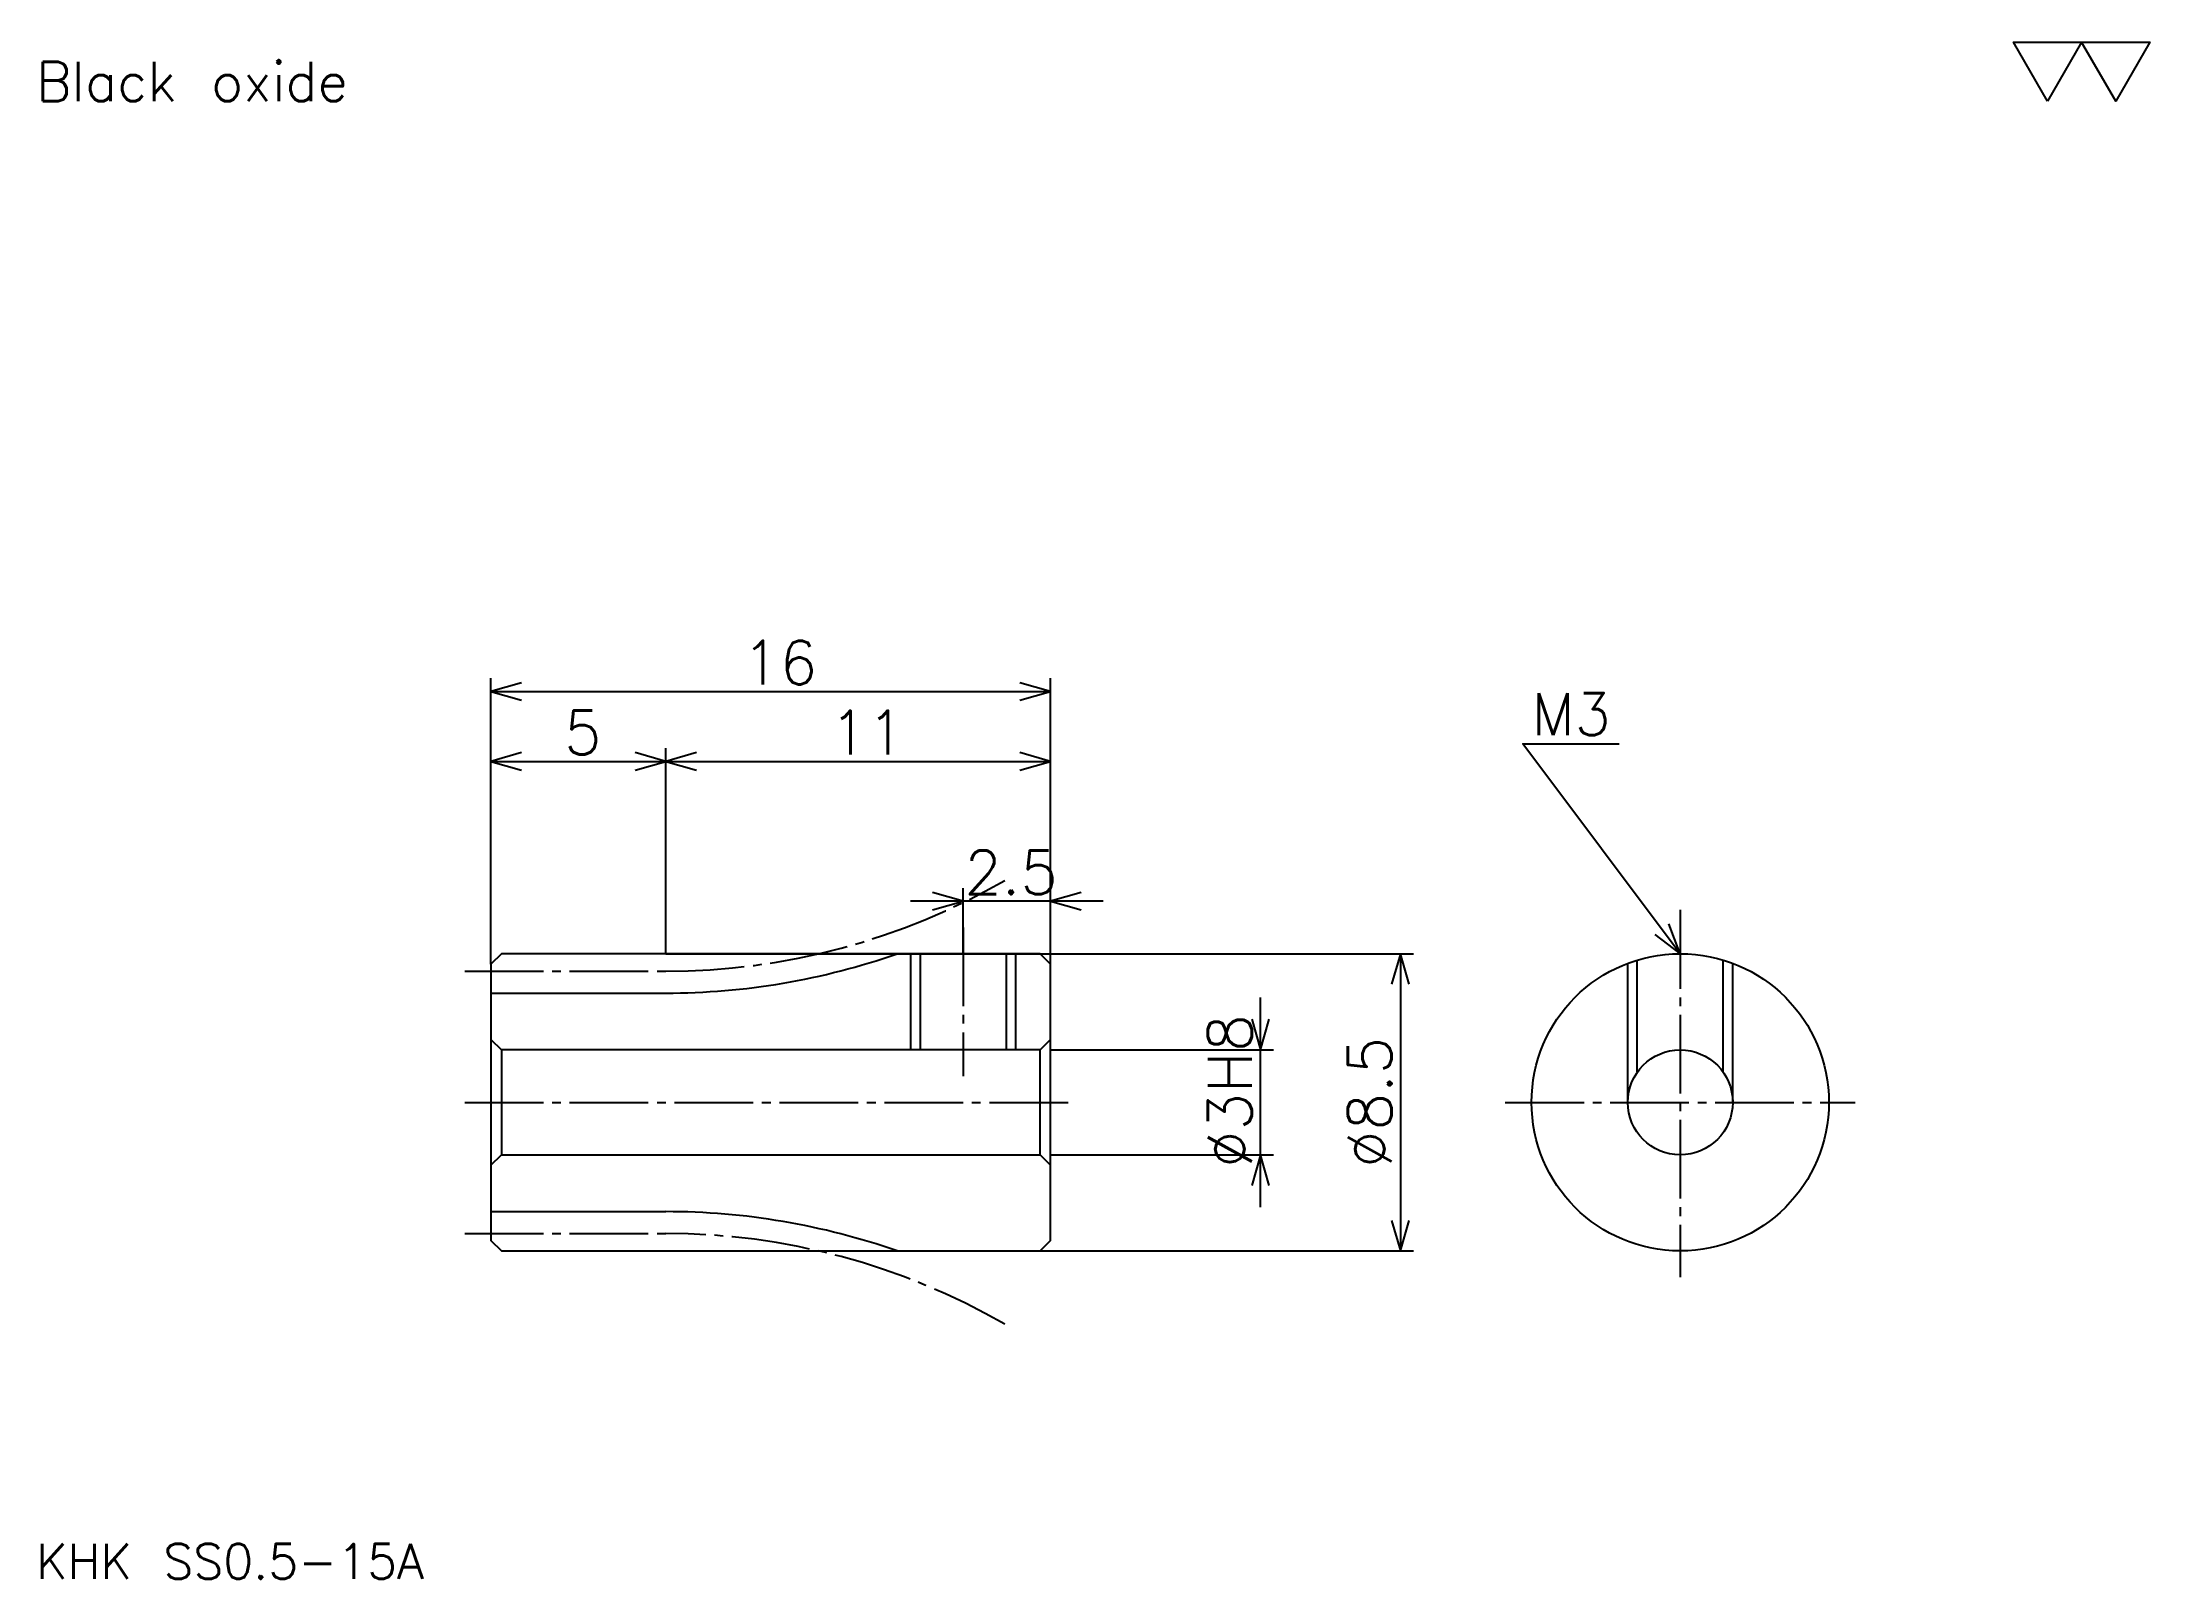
# Model space of a CAD drawing. Extents: x 2.7 to 62.9, y 2.8 to 46.7.
import ezdxf

# ---------------------------------------------------------------- set-up
doc = ezdxf.new("R2010")
doc.units = 0
doc.linetypes.add('DASHDOT', pattern=[3, 2.25, -0.25, 0.25, -0.25])
doc.layers.get('0').update_dxf_attribs({"linetype": 'CONTINUOUS'})
doc.layers.add('DASHDOT', color=6, linetype='DASHDOT')
doc.styles.add('KANJI', font='TXT', dxfattribs={"bigfont": 'BIGFONT'})

msp = doc.modelspace()

# ---------------------------------------------------------------- linework, layer by layer
at = {"color": 5}
for p, q in [((15.5, 20.625), (15.5, 28.5)), ((31.5, 20.625), (31.5, 28.5)), ((15.5, 28.125), (31.5, 28.125)), ((15.5, 26.125), (20.5, 26.125)), ((20.5, 20.625), (20.5, 26.5)), ((20.5, 26.125), (31.5, 26.125)), ((29, 20.625), (29, 22.5)), ((33, 22.125), (27.5, 22.125)), ((15.5, 20.325001), (15.5, 20.625)), ((20.5, 20.625), (31.5, 20.625)), ((29, 20.625), (29, 20.625)), ((29, 20.625), (29, 20.625)), ((31.5, 20.625), (41.875, 20.625)), ((31.5, 20.325001), (31.5, 20.625)), ((41.5, 20.625), (41.5, 12.125)), ((37.5, 13.375), (37.5, 19.375)), ((31.5, 17.875), (37.875, 17.875)), ((31.5, 14.875), (37.875, 14.875)), ((20.5, 12.125), (31.5, 12.125)), ((31.5, 12.125), (41.875, 12.125))]:
    msp.add_line(p, q, dxfattribs=at)
at = {"color": 4}
for p, q in [((15.5, 19.5), (20.5, 19.5)), ((31.5, 18.174999), (31.200001, 17.875)), ((15.5, 14.575), (15.8, 14.875)), ((31.5, 14.575), (31.200001, 14.875)), ((15.5, 13.25), (20.5, 13.25))]:
    msp.add_line(p, q, dxfattribs=at)
at = {"color": 7}
msp.add_lwpolyline([(60, 45), (59.025002, 46.689999), (62.924999, 46.689999), (61.950001, 45), (60.974998, 46.689999), (60, 45)], dxfattribs=at)
at = {"color": 5}
for points in [[(16.375, 28.375), (15.5, 28.125), (16.375, 27.875)], [(30.625, 27.875), (31.5, 28.125), (30.625, 28.375)], [(49.5, 20.625), (45, 26.625), (47.75, 26.625)], [(16.375, 26.375), (15.5, 26.125), (16.375, 25.875)], [(19.625, 25.875), (20.5, 26.125), (19.625, 26.375)], [(21.375, 26.375), (20.5, 26.125), (21.375, 25.875)], [(30.625, 25.875), (31.5, 26.125), (30.625, 26.375)], [(28.125, 21.875), (29, 22.125), (28.125, 22.375)], [(32.375, 22.375), (31.5, 22.125), (32.375, 21.875)], [(48.775002, 21.174999), (49.5, 20.625), (49.174999, 21.475)], [(41.75, 19.75), (41.5, 20.625), (41.25, 19.75)], [(37.25, 18.75), (37.5, 17.875), (37.75, 18.75)], [(37.75, 14), (37.5, 14.875), (37.25, 14)], [(41.25, 13), (41.5, 12.125), (41.75, 13)]]:
    msp.add_lwpolyline(points, dxfattribs=at)
at = {"color": 4}
for points in [[(20.5, 20.625), (20.5, 20.625), (15.8, 20.625), (15.5, 20.325001), (15.5, 14.575)], [(15.5, 14.575), (15.5, 12.425), (15.8, 12.125), (20.5, 12.125), (20.5, 12.125), (20.5, 12.125), (31.200001, 12.125), (31.5, 12.425), (31.5, 20.325001), (31.200001, 20.625), (20.5, 20.625), (20.5, 20.625)], [(27.5, 20.625), (27.5, 17.875)], [(27.77, 20.625), (27.77, 17.875)], [(30.23, 20.625), (30.23, 17.875)], [(30.5, 20.625), (30.5, 17.875)], [(48, 16.375), (48, 20.351494)], [(48.27, 17.233545), (48.27, 20.443119)], [(50.73, 17.233545), (50.73, 20.443119)], [(51, 16.375), (51, 20.351494)], [(15.5, 18.174999), (15.8, 17.875), (15.8, 14.875), (31.200001, 14.875), (31.200001, 17.875), (15.8, 17.875)]]:
    msp.add_lwpolyline(points, dxfattribs=at)
for radius in [4.25, 1.5]:
    msp.add_circle((49.5, 16.375), radius, dxfattribs=at)
for centre, start, end in [((20.5, 39.5), 270, 289.30883075), ((20.5, -6.75), 70.69116925, 90)]:
    msp.add_arc(centre, 20, start, end, dxfattribs=at)
at = {"layer": 'DASHDOT', "color": 7}
for p, q in [((49.5, 21.875), (49.5, 11.375)), ((14.75, 20.125), (20.5, 20.125)), ((14.75, 16.375), (32.25, 16.375)), ((44.5, 16.375), (54.5, 16.375)), ((14.75, 12.625), (20.5, 12.625))]:
    msp.add_line(p, q, dxfattribs=at)
msp.add_lwpolyline([(29, 21.375), (29, 17.125)], dxfattribs=at)
for centre, start, end in [((20.5, 39.5), 270, 300.00000045), ((20.5, -6.75), 59.99999955, 90)]:
    msp.add_arc(centre, 19.375, start, end, dxfattribs=at)

# ---------------------------------------------------------------- texts
at = {"color": 7, "style": 'KANJI'}
for s, height, p in [('Black oxide', 1.125, (2.5, 45)), ('16', 1.25, (22.6875, 28.325001)), ('M3', 1.2, (45.25, 26.875)), ('5', 1.25, (17.59375, 26.325001)), ('11', 1.25, (25.1875, 26.325001)), ('2.5', 1.25, (29.03125, 22.325001)), ('KHK SS0.5-15A', 1, (2.5, 2.75))]:
    msp.add_text(s, height=height, dxfattribs=at).set_placement(p)
for s, p in [('%%c3H8', (37.25, 14.5)), ('%%c8.5', (41.25, 14.5))]:
    msp.add_text(s, height=1.25, rotation=90, dxfattribs=at).set_placement(p)

doc.saveas('drawing.dxf')
